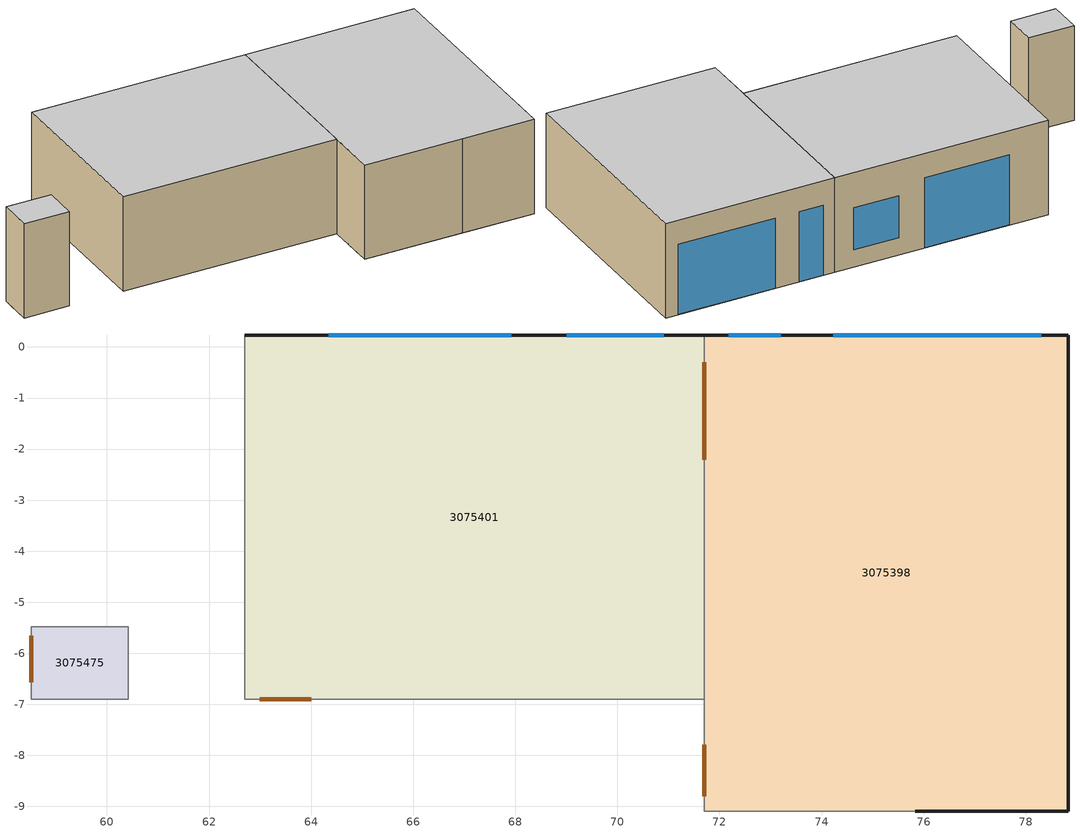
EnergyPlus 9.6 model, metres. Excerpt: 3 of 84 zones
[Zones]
3075401
 floor ground (7595720): 71.7,0.23 71.7,-6.9 62.7,-6.9 62.7,0.23 z46.64
 wall outside (7491882): 71.7,0.23 62.7,0.23 z46.64:50.68
 wall to 3075398 (7514533_Adjacent): 71.7,-6.9 71.7,0.23 z46.64:50.68
 wall to 3075364 (7515037): 62.7,-6.9 71.7,-6.9 z46.64:50.68
 wall to 3075375 (7515233): 62.7,0.23 62.7,-6.9 z46.64:50.68
 window (7537627): 67.92,0.23 64.35,0.23 z46.66:49.66
 window (7537741): 70.91,0.23 69.01,0.23 z47.4:49.2
 door inside (7559049): 71.7,-2.21 71.7,-0.3 z46.65:48.76
 door inside (7559370): 62.99,-6.9 64,-6.9 z46.65:48.76
 ceiling to 3075620 (7600772): 71.7,-6.9 71.7,0.23 62.7,0.23 62.7,-6.9 z50.68
3075398
 floor ground (7595720): 78.83,0.23 78.83,-9.09 71.7,-9.09 71.7,0.23 z46.64
 wall outside (7491699): 75.83,-9.09 78.83,-9.09 z46.64:50.68
 wall outside (7491806): 78.83,-9.09 78.83,0.23 z46.64:50.68
 wall outside (7491882): 78.83,0.23 71.7,0.23 z46.64:50.68
 wall to 3075364 (7514227): 71.7,-9.09 75.83,-9.09 z46.64:50.68
 wall to 3075364 (7514533): 71.7,-6.9 71.7,-9.09 z46.64:50.68
 window (7538308): 78.3,0.23 74.22,0.23 z46.66:49.66
 window (7538232): 73.2,0.23 72.18,0.23 z46.66:49.66
 door inside (7559431): 71.7,-7.79 71.7,-8.8 z46.65:48.76
 ceiling to 3075618 (7600772): 78.83,-9.09 78.83,0.23 71.7,0.23 71.7,-9.09 z50.68
3075475
 floor ground (7595720): 60.41,-5.49 60.41,-6.9 58.52,-6.9 58.52,-5.49 z46.64
 wall to 3075364 (7515393): 58.52,-6.9 60.41,-6.9 z46.64:50.68
 wall to 3075375 (7557749): 60.41,-6.9 60.41,-5.49 z46.64:50.68
 wall to 3075472 (7557750_Adjacent): 58.52,-5.49 58.52,-6.9 z46.64:50.68
 wall to 3075651 (7557751_Adjacent): 60.41,-5.49 58.52,-5.49 z46.64:50.68
 door inside (7558647): 58.52,-5.66 58.52,-6.57 z46.65:48.76
 ceiling to 3075660 (7600772): 60.41,-6.9 60.41,-5.49 58.52,-5.49 58.52,-6.9 z50.68
[Schedule:Compact]
3075704_L: Through: 08/31, For: AllDays, Until: 24:00, 0, Through: 09/01, For: AllDays, Until: 07:30, 0, Until: 08:00, 0, Until: 08:30, 1, Until: 09:00, 1, Until: 09:30, 1, Until: 10:00, 0, Until: 10:30, 0, Until: 11:00, 1, Until: 11:30, 1, Until: 12:00, 0, Until: 12:30, 1, Until: 13:00, 1, Until: 13:30, 1, Until: 14:00, 1, Until: 14:30, 0, Until: 15:00, 1, Until: 15:30, 1, Until: 16:00, 0, Until: 16:30, 0, Until: 17:00, 0, Until: 17:30, 0, Until: 24:00, 0, Through: 09/02, For: AllDays, Until: 07:30, 0, Until: 08:00, 1, Until: 08:30, 1, Until: 09:00, 1, Until: 09:30, 1, Until: 10:00, 0, Until: 10:30, 1, Until: 11:00, 1, Until: 11:30, 0, Until: 12:00, 0, Until: 12:30, 0, Until: 13:00, 0, Until: 13:30, 0, Until: 14:00, 0, Until: 14:30, 0, Until: 15:00, 0, Until: 15:30, 0, Until: 16:00, 0, Until: 16:30, 1, Until: 17:00, 1, Until: 17:30, 1, Until: 24:00, 0, Through: 09/03, For: AllDays, Until: 07:30, 0, Until: 08:00, 1, Until: 08:30, 1, Until: 09:00, 1, Until: 09:30, 0, Until: 10:00, 1, Until: 10:30, 1, Until: 11:00, 1, Until: 11:30, 1, Until: 12:00, 1, Until: 12:30, 1, Until: 13:00, 1, Until: 13:30, 1, Until: 14:00, 1, Until: 14:30, 0, Until: 15:00, 0, Until: 15:30, 0, Until: 16:00, 0, Until: 16:30, 0, Until: 17:00, 0, Until: 17:30, 0, Until: 24:00, 0, Through: 09/04, For: AllDays, Until: 07:30, 0, Until: 08:00, 1, Until: 08:30, 1, Until: 09:00, 1, Until: 09:30, 0, Until: 10:00, 0, Until: 10:30, 0, Until: 11:00, 0, Until: 11:30, 0, Until: 12:00, 0, Until: 12:30, 0, Until: 13:00, 0, Until: 13:30, 0, Until: 14:00, 0, Until: 14:30, 0, Until: 15:00, 0, Until: 15:30, 0, Until: 16:00, 0, Until: 16:30, 0, Until: 17:00, 0, Until: 17:30, 0, Until: 24:00, 0, Through: 09/05, For: AllDays, Until: 07:30, 0, Until: 08:00, 0, Until: 08:30, 0, Until: 09:00, 0, Until: 09:30, 0, Until: 10:00, 0, Until: 10:30, 0, Until: 11:00, 0, Until: 11:30, 0, Until: 12:00, 0, Until: 12:30, 0, Until: 13:00, 0, Until: 13:30, 0, Until: 14:00, 0, Until: 14:30, 0, Until: 15:00, 0, Until: 15:30, 0, Until: 16:00, 0, Until: 16:30, 0, Until: 17:00, 0, Until: 17:30, 0, Until: 24:00, 0, Through: 09/06, For: AllDays, Until: 07:30, 0, Until: 08:00, 0, Until: 08:30, 0, Until: 09:00, 0, Until: 09:30, 0, Until: 10:00, 0, Until: 10:30, 0, Until: 11:00, 0, Until: 11:30, 0, Until: 12:00, 0, Until: 12:30, 0, Until: 13:00, 0, Until: 13:30, 0, Until: 14:00, 0, Until: 14:30, 0, Until: 15:00, 0, Until: 15:30, 0, Until: 16:00, 0, Until: 16:30, 0, Until: 17:00, 0, Until: 17:30, 0, Until: 24:00, 0, Through: 09/07, For: AllDays, Until: 07:30, 0, Until: 08:00, 1, Until: 08:30, 1, Until: 09:00, 1, Until: 09:30, 1, Until: 10:00, 0, Until: 10:30, 1, Until: 11:00, 1, Until: 11:30, 1, Until: 12:00, 1, Until: 12:30, 0, Until: 13:00, 0, Until: 13:30, 1, Until: 14:00, 1, Until: 14:30, 1, Until: 15:00, 0, Until: 15:30, 0, Until: 16:00, 0, Until: 16:30, 0, Until: 17:00, 0, Until: 17:30, 0, Until: 24:00, 0, Through: 09/08, For: AllDays, Until: 07:30, 0, Until: 08:00, 1, Until: 08:30, 1, Until: 09:00, 1, Until: 09:30, 1, Until: 10:00, 0, Until: 10:30, 0, Until: 11:00, 0, Until: 11:30, 0, Until: 12:00, 0, Until: 12:30, 1, Until: 13:00, 1, Until: 13:30, 1, Until: 14:00, 1, Until: 14:30, 1, Until: 15:00, 1, Until: 15:30, 0, Until: 16:00, 0, Until: 16:30, 0, Until: 17:00, 0, Until: 17:30, 0, Until: 24:00, 0, Through: 09/09, For: AllDays, Until: 07:30, 0, Until: 08:00, 1, Until: 08:30, 1, Until: 09:00, 1, Until: 09:30, 1, Until: 10:00, 1, Until: 10:30, 1, Until: 11:00, 1, Until: 11:30, 1, Until: 12:00, 0, Until: 12:30, 0, Until: 13:00, 0, Until: 13:30, 0, Until: 14:00, 0, Until: 14:30, 0, Until: 15:00, 0, Until: 15:30, 0, Until: 16:00, 0, Until: 16:30, 0, Until: 17:00, 0, Until: 17:30, 0, Until: 24:00, 0, Through: 09/10, For: AllDays, Until: 07:30, 0, Until: 08:00, 1, Until: 08:30, 1, Until: 09:00, 1, Until: 09:30, 0, Until: 10:00, 1, Until: 10:30, 1, Until: 11:00, 1, Until: 11:30, 1, Until: 12:00, 0, Until: 12:30, 0, Until: 13:00, 0, Until: 13:30, 1, Until: 14:00, 1, Until: 14:30, 0, Until: 15:00, 0, Until: 15:30, 0, Until: 16:00, 0, Until: 16:30, 1, Until: 17:00, 1, Until: 17:30, 1, Until: 24:00, 0, Through: 09/11, For: AllDays, Until: 07:30, 0, Until: 08:00, 1, Until: 08:30, 1, Until: 09:00, 1, Until: 09:30, 1, Until: 10:00, 0, Until: 10:30, 0, Until: 11:00, 0, Until: 11:30, 0, Until: 12:00, 1, Until: 12:30, 1, Until: 13:00, 1, Until: 13:30, 1, Until: 14:00, 0, Until: 14:30, 1, Until: 15:00, 1, Until: 15:30, 1, Until: 16:00, 1, Until: 16:30, 1, Until: 17:00, 0, Until: 17:30, 0, Until: 24:00, 0, Through: 09/12, For: AllDays, Until: 07:30, 0, Until: 08:00, 0, Until: 08:30, 0, Until: 09:00, 0, Until: 09:30, 0, Until: 10:00, 0, Until: 10:30, 0, Until: 11:00, 0, Until: 11:30, 0, Until: 12:00, 0, Until: 12:30, 0, Until: 13:00, 0, Until: 13:30, 0, Until: 14:00, 0, Until: 14:30, 0, Until: 15:00, 0, Until: 15:30, 0, Until: 16:00, 0, Until: 16:30, 0, Until: 17:00, 0, Until: 17:30, 0, Until: 24:00, 0, Through: 09/13, For: AllDays, Until: 07:30, 0, Until: 08:00, 0, Until: 08:30, 0, Until: 09:00, 0, Until: 09:30, 0, Until: 10:00, 0, Until: 10:30, 0, Until: 11:00, 0, Until: 11:30, 0, Until: 12:00, 0, Until: 12:30, 0, Until: 13:00, 0, Until: 13:30, 0, Until: 14:00, 0, Until: 14:30, 0, Until: 15:00, 0, Until: 15:30, 0, Until: 16:00, 0, Until: 16:30, 0, Until: 17:00, 0, Until: 17:30, 0, Until: 24:00, 0, Through: 09/14, For: AllDays, Until: 07:30, 0, Until: 08:00, 1, Until: 08:30, 1, Until: 09:00, 1, Until: 09:30, 0, Until: 10:00, 1, Until: 10:30, 1, Until: 11:00, 1, Until: 11:30, 1, Until: 12:00, 0, Until: 12:30, 0, Until: 13:00, 0, Until: 13:30, 0, Until: 14:00, 0, Until: 14:30, 0, Until: 15:00, 0, Until: 15:30, 0, Until: 16:00, 0, Until: 16:30, 0, Until: 17:00, 0, Until: 17:30, 0, Until: 24:00, 0, Through: 09/15, For: AllDays, Until: 07:30, 0, Until: 08:00, 1, Until: 08:30, 1, Until: 09:00, 0, Until: 09:30, 1, Until: 10:00, 1, Until: 10:30, 0, Until: 11:00, 0, Until: 11:30, 1, Until: 12:00, 1, Until: 12:30, 0, Until: 13:00, 0, Until: 13:30, 0, Until: 14:00, 1, Until: 14:30, 1, Until: 15:00, 1, Until: 15:30, 1, Until: 16:00, 0, Until: 16:30, 0, Until: 17:00, 0, Until: 17:30, 0, Until: 24:00, 0, Through: 09/16, For: AllDays, Until: 07:30, 0, Until: 08:00, 0, Until: 08:30, 0, Until: 09:00, 0, Until: 09:30, 0, Until: 10:00, 1, Until: 10:30, 1, Until: 11:00, 1, Until: 11:30, 1, Until: 12:00, 0, Until: 12:30, 0, Until: 13:00, 0, Until: 13:30, 0, Until: 14:00, 0, Until: 14:30, 0, Until: 15:00, 0, Until: 15:30, 0, Until: 16:00, 0, Until: 16:30, 0, Until: 17:00, 1, Until: 17:30, 1, Until: 24:00, 0, Through: 09/17, For: AllDays, Until: 07:30, 0, Until: 08:00, 1, Until: 08:30, 1, Until: 09:00, 0, Until: 09:30, 1, Until: 10:00, 1, Until: 10:30, 1, Until: 11:00, 1, Until: 11:30, 1, Until: 12:00, 1, Until: 12:30, 0, Until: 13:00, 1, Until: 13:30, 1, Until: 14:00, 1, Until: 14:30, 0, Until: 15:00, 0, Until: 15:30, 0, Until: 16:00, 0, Until: 16:30, 0, Until: 17:00, 0, Until: 17:30, 0, Until: 24:00, 0, Through: 09/18, For: AllDays, Until: 07:30, 0, Until: 08:00, 1, Until: 08:30, 1, Until: 09:00, 1, Until: 09:30, 1, Until: 10:00, 0, Until: 10:30, 0, Until: 11:00, 0, Until: 11:30, 0, Until: 12:00, 0, Until: 12:30, 0, Until: 13:00, 1, Until: 13:30, 1, Until: 14:00, 1, Until: 14:30, 0, Until: 15:00, 0, Until: 15:30, 0, Until: 16:00, 0, Until: 16:30, 0, Until: 17:00, 0, Until: 17:30, 0, Until: 24:00, 0, Through: 09/19, For: AllDays, Until: 07:30, 0, Until: 08:00, 0, Until: 08:30, 0, Until: 09:00, 0, Until: 09:30, 0, Until: 10:00, 0, Until: 10:30, 0, Until: 11:00, 0, Until: 11:30, 0, Until: 12:00, 0, Until: 12:30, 0, Until: 13:00, 0, Until: 13:30, 0, Until: 14:00, 0, Until: 14:30, 0, Until: 15:00, 0, Until: 15:30, 0, Until: 16:00, 0, Until: 16:30, 0, Until: 17:00, 0, Until: 17:30, 0, Until: 24:00, 0, Through: 09/20, For: AllDays, Until: 07:30, 0, Until: 08:00, 0, Until: 08:30, 0, Until: 09:00, 0, Until: 09:30, 0, Until: 10:00, 0, Until: 10:30, 0, Until: 11:00, 0, Until: 11:30, 0, Until: 12:00, 0, Until: 12:30, 0, Until: 13:00, 0, Until: 13:30, 0, Until: 14:00, 0, Until: 14:30, 0, Until: 15:00, 0, Until: 15:30, 0, Until: 16:00, 0, Until: 16:30, 0, Until: 17:00, 0, Until: 17:30, 0, Until: 24:00, 0, Through: 09/21, For: AllDays, Until: 07:30, 0, Until: 08:00, 1, Until: 08:30, 1, Until: 09:00, 1, Until: 09:30, 1, Until: 10:00, 0, Until: 10:30, 1, Until: 11:00, 1, Until: 11:30, 0, Until: 12:00, 1, Until: 12:30, 1, Until: 13:00, 0, Until: 13:30, 0, Until: 14:00, 0, Until: 14:30, 0, Until: 15:00, 0, Until: 15:30, 0, Until: 16:00, 0, Until: 16:30, 0, Until: 17:00, 1, Until: 17:30, 1, Until: 24:00, 0, Through: 09/22, For: AllDays, Until: 07:30, 0, Until: 08:00, 1, Until: 08:30, 1, Until: 09:00, 1, Until: 09:30, 1, Until: 10:00, 0, Until: 10:30, 1, Until: 11:00, 1, Until: 11:30, 1, Until: 12:00, 0, Until: 12:30, 1, Until: 13:00, 1, Until: 13:30, 1, Until: 14:00, 1, Until: 14:30, 1, Until: 15:00, 1, Until: 15:30, 0, Until: 16:00, 0, Until: 16:30, 0, Until: 17:00, 0, Until: 17:30, 0, Until: 24:00, 0, Through: 09/23, For: AllDays, Until: 07:30, 0, Until: 08:00, 1, Until: 08:30, 1, Until: 09:00, 1, Until: 09:30, 1, Until: 10:00, 1, Until: 10:30, 1, Until: 11:00, 1, Until: 11:30, 0, Until: 12:00, 0, Until: 12:30, 0, Until: 13:00, 0, Until: 13:30, 0, Until: 14:00, 1, Until: 14:30, 1, Until: 15:00, 1, Until: 15:30, 0, Until: 16:00, 0, Until: 16:30, 0, Until: 17:00, 0, Until: 17:30, 0, Until: 24:00, 0, Through: 09/24, For: AllDays, Until: 07:30, 0, Until: 08:00, 1, Until: 08:30, 1, Until: 09:00, 0, Until: 09:30, 0, Until: 10:00, 0, Until: 10:30, 1, Until: 11:00, 1, Until: 11:30, 1, Until: 12:00, 1, Until: 12:30, 1, Until: 13:00, 1, Until: 13:30, 0, Until: 14:00, 1, Until: 14:30, 1, Until: 15:00, 0, Until: 15:30, 0, Until: 16:00, 0, Until: 16:30, 0, Until: 17:00, 0, Until: 17:30, 0, Until: 24:00, 0, Through: 09/25, For: AllDays, Until: 07:30, 0, Until: 08:00, 1, Until: 08:30, 1, Until: 09:00, 1, Until: 09:30, 1, Until: 10:00, 1, Until: 10:30, 0, Until: 11:00, 0, Until: 11:30, 0, Until: 12:00, 0, Until: 12:30, 1, Until: 13:00, 1, Until: 13:30, 1, Until: 14:00, 0, Until: 14:30, 0, Until: 15:00, 0, Until: 15:30, 0, Until: 16:00, 1, Until: 16:30, 1, Until: 17:00, 0, Until: 17:30, 0, Until: 24:00, 0, Through: 09/26, For: AllDays, Until: 07:30, 0, Until: 08:00, 0, Until: 08:30, 0, Until: 09:00, 0, Until: 09:30, 0, Until: 10:00, 0, Until: 10:30, 0, Until: 11:00, 0, Until: 11:30, 0, Until: 12:00, 0, Until: 12:30, 0, Until: 13:00, 0, Until: 13:30, 0, Until: 14:00, 0, Until: 14:30, 0, Until: 15:00, 0, Until: 15:30, 0, Until: 16:00, 0, Until: 16:30, 0, Until: 17:00, 0, Until: 17:30, 0, Until: 24:00, 0, Through: 09/27, For: AllDays, Until: 07:30, 0, Until: 08:00, 0, Until: 08:30, 0, Until: 09:00, 0, Until: 09:30, 0, Until: 10:00, 0, Until: 10:30, 0, Until: 11:00, 0, Until: 11:30, 0, Until: 12:00, 0, Until: 12:30, 0, Until: 13:00, 0, Until: 13:30, 0, Until: 14:00, 0, Until: 14:30, 0, Until: 15:00, 0, Until: 15:30, 0, Until: 16:00, 0, Until: 16:30, 0, Until: 17:00, 0, Until: 17:30, 0, Until: 24:00, 0, Through: 09/28, For: AllDays, Until: 07:30, 0, Until: 08:00, 1, Until: 08:30, 1, Until: 09:00, 1, Until: 09:30, 1, Until: 10:00, 1, Until: 10:30, 1, Until: 11:00, 1, Until: 11:30, 0, Until: 12:00, 0, Until: 12:30, 0, Until: 13:00, 0, Until: 13:30, 0, Until: 14:00, 0, Until: 14:30, 0, Until: 15:00, 0, Until: 15:30, 0, Until: 16:00, 0, Until: 16:30, 0, Until: 17:00, 0, Until: 17:30, 0, Until: 24:00, 0, Through: 09/29, For: AllDays, Until: 07:30, 0, Until: 08:00, 1, Until: 08:30, 1, Until: 09:00, 0, Until: 09:30, 0, Until: 10:00, 0, Until: 10:30, 1, Until: 11:00, 1, Until: 11:30, 1, Until: 12:00, 1, Until: 12:30, 0, Until: 13:00, 0, Until: 13:30, 0, Until: 14:00, 1, Until: 14:30, 1, Until: 15:00, 1, Until: 15:30, 1, Until: 16:00, 0, Until: 16:30, 0, Until: 17:00, 0, Until: 17:30, 0, Until: 24:00, 0, Through: 09/30, For: AllDays, Until: 07:30, 0, Until: 08:00, 1, Until: 08:30, 1, Until: 09:00, 1, Until: 09:30, 1, Until: 10:00, 1, Until: 10:30, 1, Until: 11:00, 1, Until: 11:30, 1, Until: 12:00, 0, Until: 12:30, 0, Until: 13:00, 0, Until: 13:30, 0, Until: 14:00, 0, Until: 14:30, 0, Until: 15:00, 1, Until: 15:30, 1, Until: 16:00, 0, Until: 16:30, 0, Until: 17:00, 0, Until: 17:30, 0, Until: 24:00, 0, Through: 12/31, For: AllDays, Until: 24:00, 0
3075672_NORM: Through: 08/31, For: AllDays, Until: 24:00, 0, Through: 09/01, For: AllDays, Until: 07:30, 0, Until: 08:00, 0.2, Until: 08:30, 0.5, Until: 09:00, 0.5, Until: 09:30, 0, Until: 10:00, 0.1, Until: 10:30, 0.1, Until: 11:00, 0.3, Until: 11:30, 0.3, Until: 12:00, 0, Until: 12:30, 0.4, Until: 13:00, 0.4, Until: 13:30, 0.4, Until: 14:00, 0.4, Until: 14:30, 0, Until: 15:00, 0, Until: 15:30, 0, Until: 16:00, 0, Until: 16:30, 1, Until: 17:00, 1, Until: 17:30, 0.5, Until: 24:00, 0, Through: 09/02, For: AllDays, Until: 07:30, 0, Until: 08:00, 0.5, Until: 08:30, 1, Until: 09:00, 1, Until: 09:30, 0, Until: 10:00, 0, Until: 10:30, 0, Until: 11:00, 0, Until: 11:30, 0, Until: 12:00, 0, Until: 12:30, 0.4, Until: 13:00, 0.4, Until: 13:30, 0, Until: 14:00, 0.2, Until: 14:30, 0.2, Until: 15:00, 0, Until: 15:30, 1, Until: 16:00, 1, Until: 16:30, 1, Until: 17:00, 1, Until: 17:30, 0.5, Until: 24:00, 0, Through: 09/03, For: AllDays, Until: 07:30, 0, Until: 08:00, 0.5, Until: 08:30, 1, Until: 09:00, 1, Until: 09:30, 0.4, Until: 10:00, 0.4, Until: 10:30, 0, Until: 11:00, 0.6, Until: 11:30, 0.6, Until: 12:00, 0.6, Until: 12:30, 0.2, Until: 13:00, 0.2, Until: 13:30, 0, Until: 14:00, 0.6, Until: 14:30, 0.6, Until: 15:00, 0, Until: 15:30, 0, Until: 16:00, 0, Until: 16:30, 0, Until: 17:00, 0, Until: 17:30, 0, Until: 24:00, 0, Through: 09/04, For: AllDays, Until: 07:30, 0, Until: 08:00, 0.5, Until: 08:30, 1, Until: 09:00, 1, Until: 09:30, 0, Until: 10:00, 0, Until: 10:30, 0.3, Until: 11:00, 0.3, Until: 11:30, 0.3, Until: 12:00, 0, Until: 12:30, 0, Until: 13:00, 0.2, Until: 13:30, 0.2, Until: 14:00, 0, Until: 14:30, 0, Until: 15:00, 0, Until: 15:30, 0, Until: 16:00, 0, Until: 16:30, 0, Until: 17:00, 0, Until: 17:30, 0, Until: 24:00, 0, Through: 09/05, For: AllDays, Until: 07:30, 0, Until: 08:00, 0, Until: 08:30, 0, Until: 09:00, 0, Until: 09:30, 0, Until: 10:00, 0, Until: 10:30, 0, Until: 11:00, 0, Until: 11:30, 0, Until: 12:00, 0, Until: 12:30, 0, Until: 13:00, 0, Until: 13:30, 0, Until: 14:00, 0, Until: 14:30, 0, Until: 15:00, 0, Until: 15:30, 0, Until: 16:00, 0, Until: 16:30, 0, Until: 17:00, 0, Until: 17:30, 0, Until: 24:00, 0, Through: 09/06, For: AllDays, Until: 07:30, 0, Until: 08:00, 0, Until: 08:30, 0, Until: 09:00, 0, Until: 09:30, 0, Until: 10:00, 0, Until: 10:30, 0, Until: 11:00, 0, Until: 11:30, 0, Until: 12:00, 0, Until: 12:30, 0, Until: 13:00, 0, Until: 13:30, 0, Until: 14:00, 0, Until: 14:30, 0, Until: 15:00, 0, Until: 15:30, 0, Until: 16:00, 0, Until: 16:30, 0, Until: 17:00, 0, Until: 17:30, 0, Until: 24:00, 0, Through: 09/07, For: AllDays, Until: 07:30, 0, Until: 08:00, 0.1, Until: 08:30, 0.2, Until: 09:00, 0.2, Until: 09:30, 0.5, Until: 10:00, 0.5, Until: 10:30, 0.5, Until: 11:00, 0, Until: 11:30, 1, Until: 12:00, 1, Until: 12:30, 1, Until: 13:00, 1, Until: 13:30, 0, Until: 14:00, 0, Until: 14:30, 0, Until: 15:00, 0, Until: 15:30, 0, Until: 16:00, 0, Until: 16:30, 0, Until: 17:00, 1, Until: 17:30, 0.5, Until: 24:00, 0, Through: 09/08, For: AllDays, Until: 07:30, 0, Until: 08:00, 0.5, Until: 08:30, 1, Until: 09:00, 1, Until: 09:30, 0, Until: 10:00, 0.5, Until: 10:30, 0.5, Until: 11:00, 0.5, Until: 11:30, 0.5, Until: 12:00, 0, Until: 12:30, 0.6, Until: 13:00, 0.6, Until: 13:30, 0.6, Until: 14:00, 0.6, Until: 14:30, 0.6, Until: 15:00, 0.3, Until: 15:30, 0.3, Until: 16:00, 0, Until: 16:30, 0, Until: 17:00, 0, Until: 17:30, 0, Until: 24:00, 0, Through: 09/09, For: AllDays, Until: 07:30, 0, Until: 08:00, 0.5, Until: 08:30, 1, Until: 09:00, 1, Until: 09:30, 0, Until: 10:00, 0, Until: 10:30, 0.8, Until: 11:00, 0.8, Until: 11:30, 0.8, Until: 12:00, 0, Until: 12:30, 0, Until: 13:00, 0.1, Until: 13:30, 0.1, Until: 14:00, 0, Until: 14:30, 0, Until: 15:00, 0, Until: 15:30, 0, Until: 16:00, 0, Until: 16:30, 0, Until: 17:00, 0.1, Until: 17:30, 0, Until: 24:00, 0, Through: 09/10, For: AllDays, Until: 07:30, 0, Until: 08:00, 0, Until: 08:30, 0, Until: 09:00, 0.9, Until: 09:30, 0.9, Until: 10:00, 0, Until: 10:30, 0.5, Until: 11:00, 0.5, Until: 11:30, 0.5, Until: 12:00, 0.5, Until: 12:30, 1, Until: 13:00, 1, Until: 13:30, 1, Until: 14:00, 0, Until: 14:30, 0, Until: 15:00, 0, Until: 15:30, 0, Until: 16:00, 0, Until: 16:30, 0, Until: 17:00, 1, Until: 17:30, 0.5, Until: 24:00, 0, Through: 09/11, For: AllDays, Until: 07:30, 0, Until: 08:00, 0.1, Until: 08:30, 0.1, Until: 09:00, 0.1, Until: 09:30, 0.2, Until: 10:00, 0.2, Until: 10:30, 0, Until: 11:00, 0, Until: 11:30, 0.3, Until: 12:00, 0.3, Until: 12:30, 0.9, Until: 13:00, 0.9, Until: 13:30, 0.9, Until: 14:00, 0.9, Until: 14:30, 0.9, Until: 15:00, 0, Until: 15:30, 0, Until: 16:00, 0, Until: 16:30, 0, Until: 17:00, 0, Until: 17:30, 0, Until: 24:00, 0, Through: 09/12, For: AllDays, Until: 07:30, 0, Until: 08:00, 0, Until: 08:30, 0, Until: 09:00, 0, Until: 09:30, 0, Until: 10:00, 0, Until: 10:30, 0, Until: 11:00, 0, Until: 11:30, 0, Until: 12:00, 0, Until: 12:30, 0, Until: 13:00, 0, Until: 13:30, 0, Until: 14:00, 0, Until: 14:30, 0, Until: 15:00, 0, Until: 15:30, 0, Until: 16:00, 0, Until: 16:30, 0, Until: 17:00, 0, Until: 17:30, 0, Until: 24:00, 0, Through: 09/13, For: AllDays, Until: 07:30, 0, Until: 08:00, 0, Until: 08:30, 0, Until: 09:00, 0, Until: 09:30, 0, Until: 10:00, 0, Until: 10:30, 0, Until: 11:00, 0, Until: 11:30, 0, Until: 12:00, 0, Until: 12:30, 0, Until: 13:00, 0, Until: 13:30, 0, Until: 14:00, 0, Until: 14:30, 0, Until: 15:00, 0, Until: 15:30, 0, Until: 16:00, 0, Until: 16:30, 0, Until: 17:00, 0, Until: 17:30, 0, Until: 24:00, 0, Through: 09/14, For: AllDays, Until: 07:30, 0, Until: 08:00, 0.1, Until: 08:30, 0.2, Until: 09:00, 0.2, Until: 09:30, 0.6, Until: 10:00, 0.6, Until: 10:30, 0.6, Until: 11:00, 1, Until: 11:30, 1, Until: 12:00, 1, Until: 12:30, 0, Until: 13:00, 0.8, Until: 13:30, 0.8, Until: 14:00, 0, Until: 14:30, 0, Until: 15:00, 0, Until: 15:30, 0, Until: 16:00, 0, Until: 16:30, 0, Until: 17:00, 0.8, Until: 17:30, 0.4, Until: 24:00, 0, Through: 09/15, For: AllDays, Until: 07:30, 0, Until: 08:00, 0.4, Until: 08:30, 0.8, Until: 09:00, 0.8, Until: 09:30, 0, Until: 10:00, 0, Until: 10:30, 0, Until: 11:00, 0, Until: 11:30, 0, Until: 12:00, 0, Until: 12:30, 0, Until: 13:00, 0, Until: 13:30, 0, Until: 14:00, 1, Until: 14:30, 1, Until: 15:00, 1, Until: 15:30, 0, Until: 16:00, 0, Until: 16:30, 0, Until: 17:00, 0.6, Until: 17:30, 0.3, Until: 24:00, 0, Through: 09/16, For: AllDays, Until: 07:30, 0, Until: 08:00, 0.1, Until: 08:30, 0.3, Until: 09:00, 0.3, Until: 09:30, 0.4, Until: 10:00, 0.4, Until: 10:30, 0.4, Until: 11:00, 1, Until: 11:30, 1, Until: 12:00, 0, Until: 12:30, 0.3, Until: 13:00, 0.3, Until: 13:30, 0.3, Until: 14:00, 0, Until: 14:30, 0, Until: 15:00, 0, Until: 15:30, 0, Until: 16:00, 0, Until: 16:30, 0, Until: 17:00, 0, Until: 17:30, 0, Until: 24:00, 0, Through: 09/17, For: AllDays, Until: 07:30, 0, Until: 08:00, 0.5, Until: 08:30, 1, Until: 09:00, 1, Until: 09:30, 1, Until: 10:00, 1, Until: 10:30, 1, Until: 11:00, 1, Until: 11:30, 0.3, Until: 12:00, 0.3, Until: 12:30, 0.6, Until: 13:00, 0.6, Until: 13:30, 0.6, Until: 14:00, 0, Until: 14:30, 0, Until: 15:00, 0, Until: 15:30, 0, Until: 16:00, 0, Until: 16:30, 0.1, Until: 17:00, 0.1, Until: 17:30, 0.1, Until: 24:00, 0, Through: 09/18, For: AllDays, Until: 07:30, 0, Until: 08:00, 0.1, Until: 08:30, 0.3, Until: 09:00, 0.5, Until: 09:30, 0.5, Until: 10:00, 0.5, Until: 10:30, 0, Until: 11:00, 0.2, Until: 11:30, 0.2, Until: 12:00, 0.2, Until: 12:30, 1, Until: 13:00, 1, Until: 13:30, 1, Until: 14:00, 1, Until: 14:30, 0, Until: 15:00, 0, Until: 15:30, 0, Until: 16:00, 0, Until: 16:30, 0, Until: 17:00, 0, Until: 17:30, 0, Until: 24:00, 0, Through: 09/19, For: AllDays, Until: 07:30, 0, Until: 08:00, 0, Until: 08:30, 0, Until: 09:00, 0, Until: 09:30, 0, Until: 10:00, 0, Until: 10:30, 0, Until: 11:00, 0, Until: 11:30, 0, Until: 12:00, 0, Until: 12:30, 0, Until: 13:00, 0, Until: 13:30, 0, Until: 14:00, 0, Until: 14:30, 0, Until: 15:00, 0, Until: 15:30, 0, Until: 16:00, 0, Until: 16:30, 0, Until: 17:00, 0, Until: 17:30, 0, Until: 24:00, 0, Through: 09/20, For: AllDays, Until: 07:30, 0, Until: 08:00, 0, Until: 08:30, 0, Until: 09:00, 0, Until: 09:30, 0, Until: 10:00, 0, Until: 10:30, 0, Until: 11:00, 0, Until: 11:30, 0, Until: 12:00, 0, Until: 12:30, 0, Until: 13:00, 0, Until: 13:30, 0, Until: 14:00, 0, Until: 14:30, 0, Until: 15:00, 0, Until: 15:30, 0, Until: 16:00, 0, Until: 16:30, 0, Until: 17:00, 0, Until: 17:30, 0, Until: 24:00, 0, Through: 09/21, For: AllDays, Until: 07:30, 0, Until: 08:00, 0.4, Until: 08:30, 0.8, Until: 09:00, 0.4, Until: 09:30, 0.4, Until: 10:00, 0.4, Until: 10:30, 0.2, Until: 11:00, 0.2, Until: 11:30, 0.2, Until: 12:00, 0.2, Until: 12:30, 1, Until: 13:00, 1, Until: 13:30, 1, Until: 14:00, 0, Until: 14:30, 0, Until: 15:00, 0, Until: 15:30, 0, Until: 16:00, 0, Until: 16:30, 0, Until: 17:00, 0, Until: 17:30, 0, Until: 24:00, 0, Through: 09/22, For: AllDays, Until: 07:30, 0, Until: 08:00, 0, Until: 08:30, 0.1, Until: 09:00, 0.1, Until: 09:30, 0.1, Until: 10:00, 0.1, Until: 10:30, 0.1, Until: 11:00, 0.1, Until: 11:30, 0.1, Until: 12:00, 0, Until: 12:30, 0, Until: 13:00, 0.1, Until: 13:30, 0.1, Until: 14:00, 0, Until: 14:30, 0.2, Until: 15:00, 0.2, Until: 15:30, 0, Until: 16:00, 0, Until: 16:30, 0, Until: 17:00, 0.1, Until: 17:30, 0, Until: 24:00, 0, Through: 09/23, For: AllDays, Until: 07:30, 0, Until: 08:00, 0.3, Until: 08:30, 0.7, Until: 09:00, 0.7, Until: 09:30, 0, Until: 10:00, 0, Until: 10:30, 1, Until: 11:00, 1, Until: 11:30, 0, Until: 12:00, 0, Until: 12:30, 0, Until: 13:00, 0, Until: 13:30, 0, Until: 14:00, 0, Until: 14:30, 0, Until: 15:00, 0, Until: 15:30, 0, Until: 16:00, 0, Until: 16:30, 0, Until: 17:00, 0, Until: 17:30, 0, Until: 24:00, 0, Through: 09/24, For: AllDays, Until: 07:30, 0, Until: 08:00, 0.4, Until: 08:30, 0.8, Until: 09:00, 0.8, Until: 09:30, 0.8, Until: 10:00, 0.8, Until: 10:30, 0.8, Until: 11:00, 0.8, Until: 11:30, 0, Until: 12:00, 0, Until: 12:30, 1, Until: 13:00, 1, Until: 13:30, 1, Until: 14:00, 1, Until: 14:30, 0, Until: 15:00, 0, Until: 15:30, 0, Until: 16:00, 0, Until: 16:30, 0, Until: 17:00, 0.6, Until: 17:30, 0.3, Until: 24:00, 0, Through: 09/25, For: AllDays, Until: 07:30, 0, Until: 08:00, 0.1, Until: 08:30, 0.2, Until: 09:00, 0, Until: 09:30, 0.1, Until: 10:00, 0.1, Until: 10:30, 0.3, Until: 11:00, 0.3, Until: 11:30, 0, Until: 12:00, 0.3, Until: 12:30, 0.3, Until: 13:00, 1, Until: 13:30, 1, Until: 14:00, 0.3, Until: 14:30, 0.3, Until: 15:00, 0, Until: 15:30, 0, Until: 16:00, 0, Until: 16:30, 0, Until: 17:00, 0, Until: 17:30, 0, Until: 24:00, 0, Through: 09/26, For: AllDays, Until: 07:30, 0, Until: 08:00, 0, Until: 08:30, 0, Until: 09:00, 0, Until: 09:30, 0, Until: 10:00, 0, Until: 10:30, 0, Until: 11:00, 0, Until: 11:30, 0, Until: 12:00, 0, Until: 12:30, 0, Until: 13:00, 0, Until: 13:30, 0, Until: 14:00, 0, Until: 14:30, 0, Until: 15:00, 0, Until: 15:30, 0, Until: 16:00, 0, Until: 16:30, 0, Until: 17:00, 0, Until: 17:30, 0, Until: 24:00, 0, Through: 09/27, For: AllDays, Until: 07:30, 0, Until: 08:00, 0, Until: 08:30, 0, Until: 09:00, 0, Until: 09:30, 0, Until: 10:00, 0, Until: 10:30, 0, Until: 11:00, 0, Until: 11:30, 0, Until: 12:00, 0, Until: 12:30, 0, Until: 13:00, 0, Until: 13:30, 0, Until: 14:00, 0, Until: 14:30, 0, Until: 15:00, 0, Until: 15:30, 0, Until: 16:00, 0, Until: 16:30, 0, Until: 17:00, 0, Until: 17:30, 0, Until: 24:00, 0, Through: 09/28, For: AllDays, Until: 07:30, 0, Until: 08:00, 0.3, Until: 08:30, 0.7, Until: 09:00, 0.7, Until: 09:30, 0, Until: 10:00, 0.8, Until: 10:30, 0.8, Until: 11:00, 0.8, Until: 11:30, 0.8, Until: 12:00, 0, Until: 12:30, 1, Until: 13:00, 1, Until: 13:30, 1, Until: 14:00, 1, Until: 14:30, 0, Until: 15:00, 0, Until: 15:30, 0, Until: 16:00, 0, Until: 16:30, 0, Until: 17:00, 0.8, Until: 17:30, 0.4, Until: 24:00, 0, Through: 09/29, For: AllDays, Until: 07:30, 0, Until: 08:00, 0.2, Until: 08:30, 0.4, Until: 09:00, 0.4, Until: 09:30, 0, Until: 10:00, 0, Until: 10:30, 1, Until: 11:00, 1, Until: 11:30, 1, Until: 12:00, 0, Until: 12:30, 0.2, Until: 13:00, 0.2, Until: 13:30, 0.2, Until: 14:00, 0, Until: 14:30, 0, Until: 15:00, 0, Until: 15:30, 0, Until: 16:00, 0, Until: 16:30, 0, Until: 17:00, 0.9, Until: 17:30, 0.5, Until: 24:00, 0, Through: 09/30, For: AllDays, Until: 07:30, 0, Until: 08:00, 0.1, Until: 08:30, 0.2, Until: 09:00, 0.2, Until: 09:30, 0, Until: 10:00, 1, Until: 10:30, 1, Until: 11:00, 1, Until: 11:30, 0, Until: 12:00, 0, Until: 12:30, 0, Until: 13:00, 0, Until: 13:30, 0, Until: 14:00, 0, Until: 14:30, 1, Until: 15:00, 1, Until: 15:30, 0, Until: 16:00, 0, Until: 16:30, 0, Until: 17:00, 0, Until: 17:30, 0, Until: 24:00, 0, Through: 12/31, For: AllDays, Until: 24:00, 0
3075672_L: Through: 08/31, For: AllDays, Until: 24:00, 0, Through: 09/01, For: AllDays, Until: 07:30, 0, Until: 08:00, 1, Until: 08:30, 1, Until: 09:00, 1, Until: 09:30, 0, Until: 10:00, 1, Until: 10:30, 1, Until: 11:00, 1, Until: 11:30, 1, Until: 12:00, 0, Until: 12:30, 1, Until: 13:00, 1, Until: 13:30, 1, Until: 14:00, 1, Until: 14:30, 0, Until: 15:00, 0, Until: 15:30, 0, Until: 16:00, 0, Until: 16:30, 1, Until: 17:00, 1, Until: 17:30, 1, Until: 24:00, 0, Through: 09/02, For: AllDays, Until: 07:30, 0, Until: 08:00, 1, Until: 08:30, 1, Until: 09:00, 1, Until: 09:30, 0, Until: 10:00, 0, Until: 10:30, 0, Until: 11:00, 0, Until: 11:30, 0, Until: 12:00, 0, Until: 12:30, 1, Until: 13:00, 1, Until: 13:30, 0, Until: 14:00, 1, Until: 14:30, 1, Until: 15:00, 0, Until: 15:30, 1, Until: 16:00, 1, Until: 16:30, 1, Until: 17:00, 1, Until: 17:30, 1, Until: 24:00, 0, Through: 09/03, For: AllDays, Until: 07:30, 0, Until: 08:00, 1, Until: 08:30, 1, Until: 09:00, 1, Until: 09:30, 1, Until: 10:00, 1, Until: 10:30, 0, Until: 11:00, 1, Until: 11:30, 1, Until: 12:00, 1, Until: 12:30, 1, Until: 13:00, 1, Until: 13:30, 0, Until: 14:00, 1, Until: 14:30, 1, Until: 15:00, 0, Until: 15:30, 0, Until: 16:00, 0, Until: 16:30, 0, Until: 17:00, 0, Until: 17:30, 0, Until: 24:00, 0, Through: 09/04, For: AllDays, Until: 07:30, 0, Until: 08:00, 1, Until: 08:30, 1, Until: 09:00, 1, Until: 09:30, 0, Until: 10:00, 0, Until: 10:30, 1, Until: 11:00, 1, Until: 11:30, 1, Until: 12:00, 0, Until: 12:30, 0, Until: 13:00, 1, Until: 13:30, 1, Until: 14:00, 0, Until: 14:30, 0, Until: 15:00, 0, Until: 15:30, 0, Until: 16:00, 0, Until: 16:30, 0, Until: 17:00, 0, Until: 17:30, 0, Until: 24:00, 0, Through: 09/05, For: AllDays, Until: 07:30, 0, Until: 08:00, 0, Until: 08:30, 0, Until: 09:00, 0, Until: 09:30, 0, Until: 10:00, 0, Until: 10:30, 0, Until: 11:00, 0, Until: 11:30, 0, Until: 12:00, 0, Until: 12:30, 0, Until: 13:00, 0, Until: 13:30, 0, Until: 14:00, 0, Until: 14:30, 0, Until: 15:00, 0, Until: 15:30, 0, Until: 16:00, 0, Until: 16:30, 0, Until: 17:00, 0, Until: 17:30, 0, Until: 24:00, 0, Through: 09/06, For: AllDays, Until: 07:30, 0, Until: 08:00, 0, Until: 08:30, 0, Until: 09:00, 0, Until: 09:30, 0, Until: 10:00, 0, Until: 10:30, 0, Until: 11:00, 0, Until: 11:30, 0, Until: 12:00, 0, Until: 12:30, 0, Until: 13:00, 0, Until: 13:30, 0, Until: 14:00, 0, Until: 14:30, 0, Until: 15:00, 0, Until: 15:30, 0, Until: 16:00, 0, Until: 16:30, 0, Until: 17:00, 0, Until: 17:30, 0, Until: 24:00, 0, Through: 09/07, For: AllDays, Until: 07:30, 0, Until: 08:00, 1, Until: 08:30, 1, Until: 09:00, 1, Until: 09:30, 1, Until: 10:00, 1, Until: 10:30, 1, Until: 11:00, 0, Until: 11:30, 1, Until: 12:00, 1, Until: 12:30, 1, Until: 13:00, 1, Until: 13:30, 0, Until: 14:00, 0, Until: 14:30, 0, Until: 15:00, 0, Until: 15:30, 0, Until: 16:00, 0, Until: 16:30, 0, Until: 17:00, 1, Until: 17:30, 1, Until: 24:00, 0, Through: 09/08, For: AllDays, Until: 07:30, 0, Until: 08:00, 1, Until: 08:30, 1, Until: 09:00, 1, Until: 09:30, 0, Until: 10:00, 1, Until: 10:30, 1, Until: 11:00, 1, Until: 11:30, 1, Until: 12:00, 0, Until: 12:30, 1, Until: 13:00, 1, Until: 13:30, 1, Until: 14:00, 1, Until: 14:30, 1, Until: 15:00, 1, Until: 15:30, 1, Until: 16:00, 0, Until: 16:30, 0, Until: 17:00, 0, Until: 17:30, 0, Until: 24:00, 0, Through: 09/09, For: AllDays, Until: 07:30, 0, Until: 08:00, 1, Until: 08:30, 1, Until: 09:00, 1, Until: 09:30, 0, Until: 10:00, 0, Until: 10:30, 1, Until: 11:00, 1, Until: 11:30, 1, Until: 12:00, 0, Until: 12:30, 0, Until: 13:00, 1, Until: 13:30, 1, Until: 14:00, 0, Until: 14:30, 0, Until: 15:00, 0, Until: 15:30, 0, Until: 16:00, 0, Until: 16:30, 0, Until: 17:00, 1, Until: 17:30, 0, Until: 24:00, 0, Through: 09/10, For: AllDays, Until: 07:30, 0, Until: 08:00, 0, Until: 08:30, 0, Until: 09:00, 1, Until: 09:30, 1, Until: 10:00, 0, Until: 10:30, 1, Until: 11:00, 1, Until: 11:30, 1, Until: 12:00, 1, Until: 12:30, 1, Until: 13:00, 1, Until: 13:30, 1, Until: 14:00, 0, Until: 14:30, 0, Until: 15:00, 0, Until: 15:30, 0, Until: 16:00, 0, Until: 16:30, 0, Until: 17:00, 1, Until: 17:30, 1, Until: 24:00, 0, Through: 09/11, For: AllDays, Until: 07:30, 0, Until: 08:00, 1, Until: 08:30, 1, Until: 09:00, 1, Until: 09:30, 1, Until: 10:00, 1, Until: 10:30, 0, Until: 11:00, 0, Until: 11:30, 1, Until: 12:00, 1, Until: 12:30, 1, Until: 13:00, 1, Until: 13:30, 1, Until: 14:00, 1, Until: 14:30, 1, Until: 15:00, 0, Until: 15:30, 0, Until: 16:00, 0, Until: 16:30, 0, Until: 17:00, 0, Until: 17:30, 0, Until: 24:00, 0, Through: 09/12, For: AllDays, Until: 07:30, 0, Until: 08:00, 0, Until: 08:30, 0, Until: 09:00, 0, Until: 09:30, 0, Until: 10:00, 0, Until: 10:30, 0, Until: 11:00, 0, Until: 11:30, 0, Until: 12:00, 0, Until: 12:30, 0, Until: 13:00, 0, Until: 13:30, 0, Until: 14:00, 0, Until: 14:30, 0, Until: 15:00, 0, Until: 15:30, 0, Until: 16:00, 0, Until: 16:30, 0, Until: 17:00, 0, Until: 17:30, 0, Until: 24:00, 0, Through: 09/13, For: AllDays, Until: 07:30, 0, Until: 08:00, 0, Until: 08:30, 0, Until: 09:00, 0, Until: 09:30, 0, Until: 10:00, 0, Until: 10:30, 0, Until: 11:00, 0, Until: 11:30, 0, Until: 12:00, 0, Until: 12:30, 0, Until: 13:00, 0, Until: 13:30, 0, Until: 14:00, 0, Until: 14:30, 0, Until: 15:00, 0, Until: 15:30, 0, Until: 16:00, 0, Until: 16:30, 0, Until: 17:00, 0, Until: 17:30, 0, Until: 24:00, 0, Through: 09/14, For: AllDays, Until: 07:30, 0, Until: 08:00, 1, Until: 08:30, 1, Until: 09:00, 1, Until: 09:30, 1, Until: 10:00, 1, Until: 10:30, 1, Until: 11:00, 1, Until: 11:30, 1, Until: 12:00, 1, Until: 12:30, 0, Until: 13:00, 1, Until: 13:30, 1, Until: 14:00, 0, Until: 14:30, 0, Until: 15:00, 0, Until: 15:30, 0, Until: 16:00, 0, Until: 16:30, 0, Until: 17:00, 1, Until: 17:30, 1, Until: 24:00, 0, Through: 09/15, For: AllDays, Until: 07:30, 0, Until: 08:00, 1, Until: 08:30, 1, Until: 09:00, 1, Until: 09:30, 0, Until: 10:00, 0, Until: 10:30, 0, Until: 11:00, 0, Until: 11:30, 0, Until: 12:00, 0, Until: 12:30, 0, Until: 13:00, 0, Until: 13:30, 0, Until: 14:00, 1, Until: 14:30, 1, Until: 15:00, 1, Until: 15:30, 0, Until: 16:00, 0, Until: 16:30, 0, Until: 17:00, 1, Until: 17:30, 1, Until: 24:00, 0, Through: 09/16, For: AllDays, Until: 07:30, 0, Until: 08:00, 1, Until: 08:30, 1, Until: 09:00, 1, Until: 09:30, 1, Until: 10:00, 1, Until: 10:30, 1, Until: 11:00, 1, Until: 11:30, 1, Until: 12:00, 0, Until: 12:30, 1, Until: 13:00, 1, Until: 13:30, 1, Until: 14:00, 0, Until: 14:30, 0, Until: 15:00, 0, Until: 15:30, 0, Until: 16:00, 0, Until: 16:30, 0, Until: 17:00, 0, Until: 17:30, 0, Until: 24:00, 0, Through: 09/17, For: AllDays, Until: 07:30, 0, Until: 08:00, 1, Until: 08:30, 1, Until: 09:00, 1, Until: 09:30, 1, Until: 10:00, 1, Until: 10:30, 1, Until: 11:00, 1, Until: 11:30, 1, Until: 12:00, 1, Until: 12:30, 1, Until: 13:00, 1, Until: 13:30, 1, Until: 14:00, 0, Until: 14:30, 0, Until: 15:00, 0, Until: 15:30, 0, Until: 16:00, 0, Until: 16:30, 1, Until: 17:00, 1, Until: 17:30, 1, Until: 24:00, 0, Through: 09/18, For: AllDays, Until: 07:30, 0, Until: 08:00, 1, Until: 08:30, 1, Until: 09:00, 1, Until: 09:30, 1, Until: 10:00, 1, Until: 10:30, 0, Until: 11:00, 1, Until: 11:30, 1, Until: 12:00, 1, Until: 12:30, 1, Until: 13:00, 1, Until: 13:30, 1, Until: 14:00, 1, Until: 14:30, 0, Until: 15:00, 0, Until: 15:30, 0, Until: 16:00, 0, Until: 16:30, 0, Until: 17:00, 0, Until: 17:30, 0, Until: 24:00, 0, Through: 09/19, For: AllDays, Until: 07:30, 0, Until: 08:00, 0, Until: 08:30, 0, Until: 09:00, 0, Until: 09:30, 0, Until: 10:00, 0, Until: 10:30, 0, Until: 11:00, 0, Until: 11:30, 0, Until: 12:00, 0, Until: 12:30, 0, Until: 13:00, 0, Until: 13:30, 0, Until: 14:00, 0, Until: 14:30, 0, Until: 15:00, 0, Until: 15:30, 0, Until: 16:00, 0, Until: 16:30, 0, Until: 17:00, 0, Until: 17:30, 0, Until: 24:00, 0, Through: 09/20, For: AllDays, Until: 07:30, 0, Until: 08:00, 0, Until: 08:30, 0, Until: 09:00, 0, Until: 09:30, 0, Until: 10:00, 0, Until: 10:30, 0, Until: 11:00, 0, Until: 11:30, 0, Until: 12:00, 0, Until: 12:30, 0, Until: 13:00, 0, Until: 13:30, 0, Until: 14:00, 0, Until: 14:30, 0, Until: 15:00, 0, Until: 15:30, 0, Until: 16:00, 0, Until: 16:30, 0, Until: 17:00, 0, Until: 17:30, 0, Until: 24:00, 0, Through: 09/21, For: AllDays, Until: 07:30, 0, Until: 08:00, 1, Until: 08:30, 1, Until: 09:00, 1, Until: 09:30, 1, Until: 10:00, 1, Until: 10:30, 1, Until: 11:00, 1, Until: 11:30, 1, Until: 12:00, 1, Until: 12:30, 1, Until: 13:00, 1, Until: 13:30, 1, Until: 14:00, 0, Until: 14:30, 0, Until: 15:00, 0, Until: 15:30, 0, Until: 16:00, 0, Until: 16:30, 0, Until: 17:00, 0, Until: 17:30, 0, Until: 24:00, 0, Through: 09/22, For: AllDays, Until: 07:30, 0, Until: 08:00, 0, Until: 08:30, 1, Until: 09:00, 1, Until: 09:30, 1, Until: 10:00, 1, Until: 10:30, 1, Until: 11:00, 1, Until: 11:30, 1, Until: 12:00, 0, Until: 12:30, 0, Until: 13:00, 1, Until: 13:30, 1, Until: 14:00, 0, Until: 14:30, 1, Until: 15:00, 1, Until: 15:30, 0, Until: 16:00, 0, Until: 16:30, 0, Until: 17:00, 1, Until: 17:30, 0, Until: 24:00, 0, Through: 09/23, For: AllDays, Until: 07:30, 0, Until: 08:00, 1, Until: 08:30, 1, Until: 09:00, 1, Until: 09:30, 0, Until: 10:00, 0, Until: 10:30, 1, Until: 11:00, 1, Until: 11:30, 0, Until: 12:00, 0, Until: 12:30, 0, Until: 13:00, 0, Until: 13:30, 0, Until: 14:00, 0, Until: 14:30, 0, Until: 15:00, 0, Until: 15:30, 0, Until: 16:00, 0, Until: 16:30, 0, Until: 17:00, 0, Until: 17:30, 0, Until: 24:00, 0, Through: 09/24, For: AllDays, Until: 07:30, 0, Until: 08:00, 1, Until: 08:30, 1, Until: 09:00, 1, Until: 09:30, 1, Until: 10:00, 1, Until: 10:30, 1, Until: 11:00, 1, Until: 11:30, 0, Until: 12:00, 0, Until: 12:30, 1, Until: 13:00, 1, Until: 13:30, 1, Until: 14:00, 1, Until: 14:30, 0, Until: 15:00, 0, Until: 15:30, 0, Until: 16:00, 0, Until: 16:30, 0, Until: 17:00, 1, Until: 17:30, 1, Until: 24:00, 0, Through: 09/25, For: AllDays, Until: 07:30, 0, Until: 08:00, 1, Until: 08:30, 1, Until: 09:00, 0, Until: 09:30, 1, Until: 10:00, 1, Until: 10:30, 1, Until: 11:00, 1, Until: 11:30, 0, Until: 12:00, 1, Until: 12:30, 1, Until: 13:00, 1, Until: 13:30, 1, Until: 14:00, 1, Until: 14:30, 1, Until: 15:00, 0, Until: 15:30, 0, Until: 16:00, 0, Until: 16:30, 0, Until: 17:00, 0, Until: 17:30, 0, Until: 24:00, 0, Through: 09/26, For: AllDays, Until: 07:30, 0, Until: 08:00, 0, Until: 08:30, 0, Until: 09:00, 0, Until: 09:30, 0, Until: 10:00, 0, Until: 10:30, 0, Until: 11:00, 0, Until: 11:30, 0, Until: 12:00, 0, Until: 12:30, 0, Until: 13:00, 0, Until: 13:30, 0, Until: 14:00, 0, Until: 14:30, 0, Until: 15:00, 0, Until: 15:30, 0, Until: 16:00, 0, Until: 16:30, 0, Until: 17:00, 0, Until: 17:30, 0, Until: 24:00, 0, Through: 09/27, For: AllDays, Until: 07:30, 0, Until: 08:00, 0, Until: 08:30, 0, Until: 09:00, 0, Until: 09:30, 0, Until: 10:00, 0, Until: 10:30, 0, Until: 11:00, 0, Until: 11:30, 0, Until: 12:00, 0, Until: 12:30, 0, Until: 13:00, 0, Until: 13:30, 0, Until: 14:00, 0, Until: 14:30, 0, Until: 15:00, 0, Until: 15:30, 0, Until: 16:00, 0, Until: 16:30, 0, Until: 17:00, 0, Until: 17:30, 0, Until: 24:00, 0, Through: 09/28, For: AllDays, Until: 07:30, 0, Until: 08:00, 1, Until: 08:30, 1, Until: 09:00, 1, Until: 09:30, 0, Until: 10:00, 1, Until: 10:30, 1, Until: 11:00, 1, Until: 11:30, 1, Until: 12:00, 0, Until: 12:30, 1, Until: 13:00, 1, Until: 13:30, 1, Until: 14:00, 1, Until: 14:30, 0, Until: 15:00, 0, Until: 15:30, 0, Until: 16:00, 0, Until: 16:30, 0, Until: 17:00, 1, Until: 17:30, 1, Until: 24:00, 0, Through: 09/29, For: AllDays, Until: 07:30, 0, Until: 08:00, 1, Until: 08:30, 1, Until: 09:00, 1, Until: 09:30, 0, Until: 10:00, 0, Until: 10:30, 1, Until: 11:00, 1, Until: 11:30, 1, Until: 12:00, 0, Until: 12:30, 1, Until: 13:00, 1, Until: 13:30, 1, Until: 14:00, 0, Until: 14:30, 0, Until: 15:00, 0, Until: 15:30, 0, Until: 16:00, 0, Until: 16:30, 0, Until: 17:00, 1, Until: 17:30, 1, Until: 24:00, 0, Through: 09/30, For: AllDays, Until: 07:30, 0, Until: 08:00, 1, Until: 08:30, 1, Until: 09:00, 1, Until: 09:30, 0, Until: 10:00, 1, Until: 10:30, 1, Until: 11:00, 1, Until: 11:30, 0, Until: 12:00, 0, Until: 12:30, 0, Until: 13:00, 0, Until: 13:30, 0, Until: 14:00, 0, Until: 14:30, 1, Until: 15:00, 1, Until: 15:30, 0, Until: 16:00, 0, Until: 16:30, 0, Until: 17:00, 0, Until: 17:30, 0, Until: 24:00, 0, Through: 12/31, For: AllDays, Until: 24:00, 0
